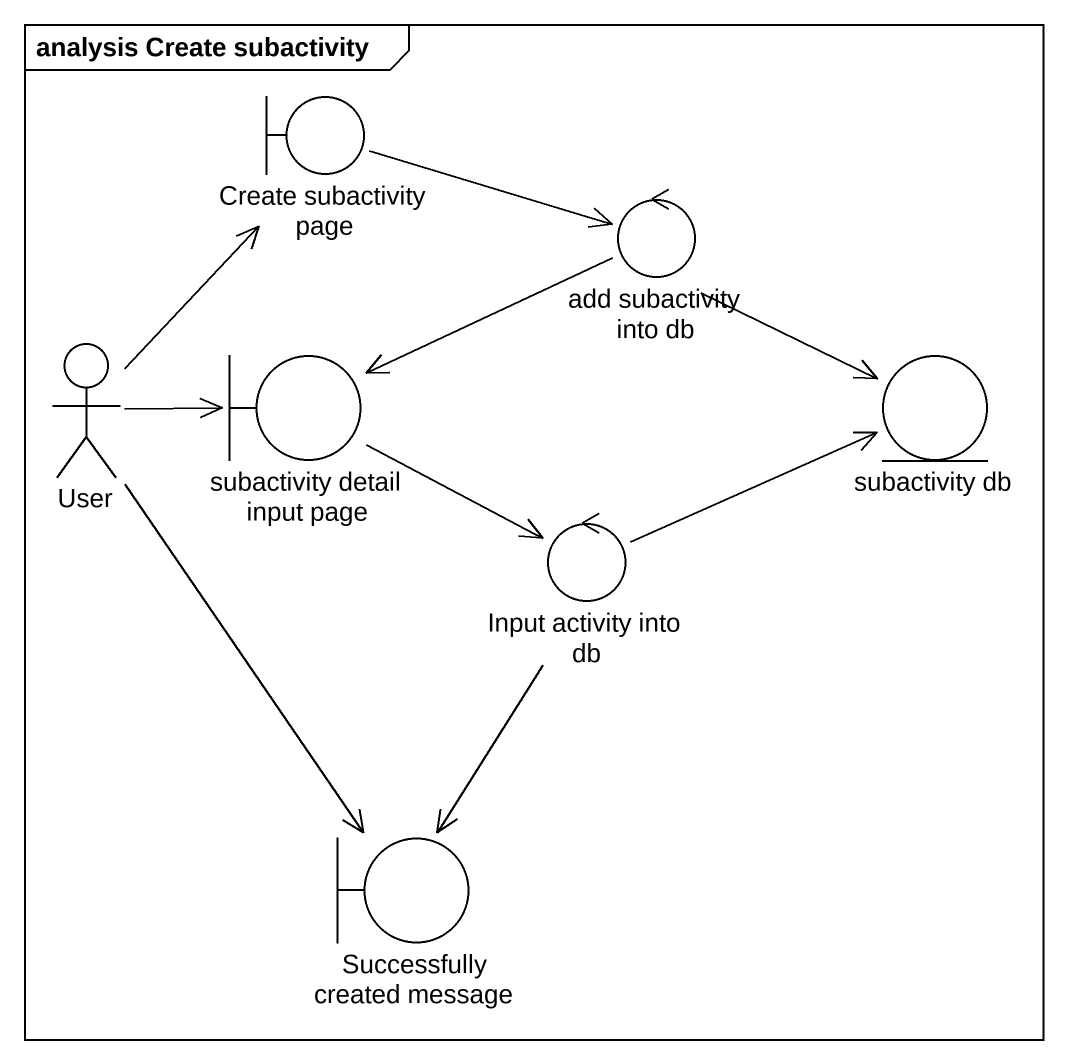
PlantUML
@startuml
mainframe analysis Create subactivity
boundary "Create subactivity page" as Create_subactivity_page
control "add subactivity into db" as add_subactivity_into_db
actor User
boundary "subactivity detail input page" as subactivity_detail_input
entity "subactivity db" as subactivity_db
control "Input activity into db" as Input_activity_into_db
boundary "Successfully created message" as Successfully_created_message
Create_subactivity_page -right-> add_subactivity_into_db
add_subactivity_into_db -left-> subactivity_detail_input
add_subactivity_into_db -right-> subactivity_db
User -up-> Create_subactivity_page
User -right-> subactivity_detail_input
User --> Successfully_created_message
subactivity_detail_input -right-> Input_activity_into_db
Input_activity_into_db -right-> subactivity_db
Input_activity_into_db --> Successfully_created_message
@enduml
